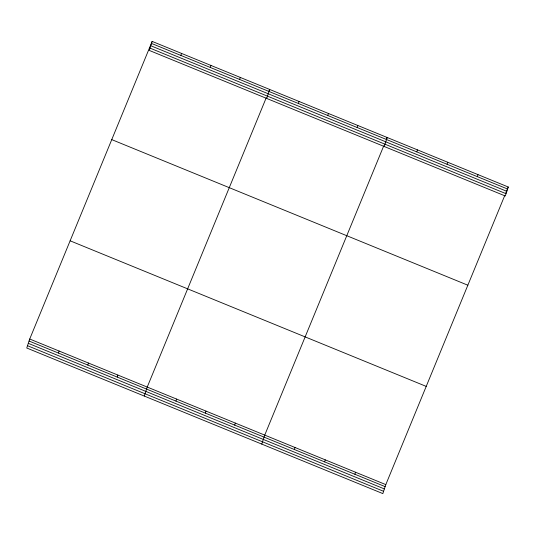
<?xml version="1.0" encoding="UTF-8"?>
<svg xmlns="http://www.w3.org/2000/svg" width="535" height="535" viewBox="0 0 535 535"><rect width="100%" height="100%" fill="white"/><g stroke="black" fill="none" stroke-linecap="round" stroke-linejoin="round"><path stroke-width="0.8" d="M152.161 41.402L149.191 50.39L505.281 195.984L508.25 186.996L152.161 41.402L29.719 339.016L26.75 348.004L382.839 493.598L385.809 484.61L504.806 195.375M58.429 353.053L59.097 351.027M180.87 55.439L181.539 53.413M87.807 365.064L88.476 363.044M210.248 67.45L210.917 65.43M117.185 377.075L117.854 375.055M239.626 79.461L240.295 77.441M144.256 396.047L147.232 387.066L266.223 97.825M266.697 98.433L269.673 89.452L268.73 91.732M175.941 401.096L176.61 399.077M298.383 103.482L299.052 101.463M205.32 413.107L205.982 411.087M327.754 115.493L328.423 113.474M234.691 425.118L235.36 423.098M357.133 127.504L357.801 125.484M261.769 444.097L264.738 435.109L383.735 145.874M384.21 146.483L387.18 137.495L386.243 139.782M294.337 449.507L295.006 447.487M416.778 151.893L417.447 149.874M324.605 461.879L325.273 459.859M447.046 164.265L447.715 162.245M354.872 474.257L355.541 472.238M477.314 176.644L477.982 174.624M505.742 193.088L508.25 186.996M151.492 43.422L507.581 189.015M150.736 45.722L506.819 191.316M149.954 48.09L506.036 193.683M111.755 139.615L467.844 285.209M70.125 240.803L426.214 386.397M29.719 339.016L385.809 484.61M29.05 341.036L385.14 486.629M28.295 343.336L384.377 488.93M27.512 345.704L383.595 491.297"/></g></svg>
